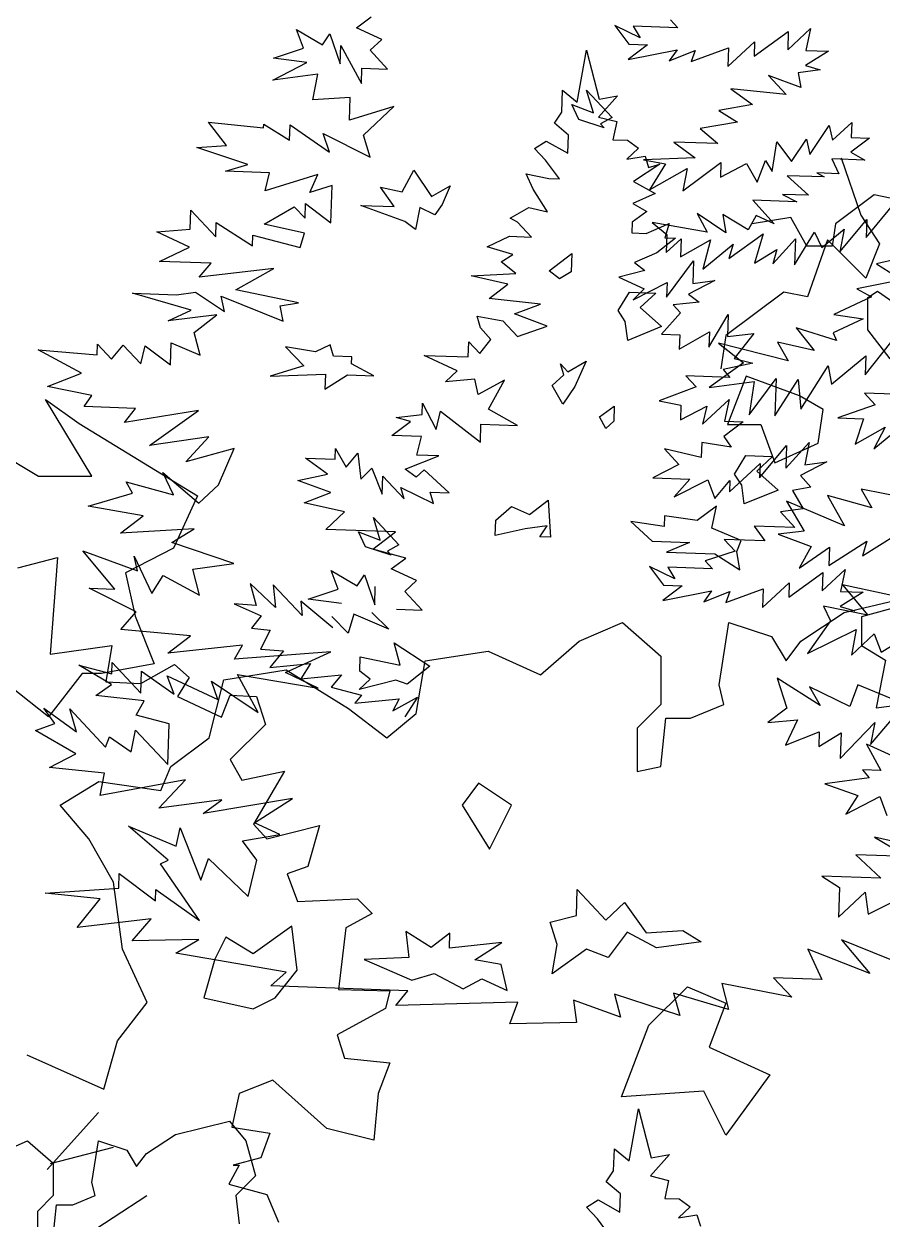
# Model space of a CAD drawing. Header units: inches. Extents: x 11.9 to 85.3, y 21.1 to 37.4.
# Drawn here: x 58.3445 to 58.622, y 23.1341 to 23.5205 of the extents above; entities that cross this region are included whole.
import ezdxf

# ---------------------------------------------------------------- set-up
doc = ezdxf.new("R2010")
doc.units = ezdxf.units.IN
doc.header["$MEASUREMENT"] = 0
doc.layers.add('CAY', color=94, linetype='Continuous')
doc.layers.add('CAY-3', color=61, linetype='Continuous')

# ---------------------------------------------------------------- blocks, each defined once
blk = doc.blocks.new('A$C76451831')
at = {"layer": 'CAY'}
for p, q in [((2471.78, 2031.89), (2478.52, 2069.28)), ((2478.52, 2069.28), (2487.71, 2034.06)), ((2460.65, 2024.58), (2461.2, 2040.42)), ((2461.2, 2040.42), (2471.78, 2031.89)), ((2500.93, 2036.32), (2487.25, 2020.93)), ((2487.71, 2034.06), (2500.93, 2036.32)), ((2455.38, 2016.6), (2460.65, 2024.58)), ((2465.51, 2008.09), (2455.38, 2016.6)), ((2487.25, 2020.93), (2500.28, 2017.75)), ((2500.28, 2017.75), (2497.56, 2004.7)), ((2465.05, 1994.95), (2465.51, 2008.09)), ((2441.16, 1998.51), (2449.49, 2003.66)), ((2449.02, 1990.07), (2441.16, 1998.51)), ((2449.49, 2003.66), (2465.05, 1994.95)), ((2497.56, 2004.7), (2507.97, 2004.34)), ((2515.93, 1998.62), (2507.5, 1990.75)), ((2507.97, 2004.34), (2515.93, 1998.62)), ((2458.97, 1976.58), (2449.02, 1990.07)), ((2507.5, 1990.75), (2520.72, 1993.01)), ((2520.72, 1993.01), (2523.15, 1984.77)), ((2435.08, 1980.13), (2451.28, 1976.85)), ((2440.13, 1969.08), (2435.08, 1980.13)), ((2531.39, 1987.2), (2512.38, 1974.72)), ((2523.15, 1984.77), (2531.39, 1987.2)), ((2451.28, 1976.85), (2458.97, 1976.58)), ((2512.38, 1974.72), (2527.93, 1966.01)), ((2450.44, 1952.85), (2440.13, 1969.08)), ((2527.93, 1966.01), (2511.82, 1958.87)), ((2423.54, 1948.35), (2436.95, 1956.04)), ((2436.95, 1956.04), (2450.44, 1952.85)), ((2511.82, 1958.87), (2522.04, 1953.07)), ((2428.88, 1945.44), (2423.54, 1948.35)), ((2522.04, 1953.07), (2511.35, 1945.28)), ((2438.93, 1934.67), (2428.88, 1945.44)), ((2511.35, 1945.28), (2511.08, 1937.59)), ((2511.08, 1937.59), (2521.49, 1937.22)), ((2521.49, 1937.22), (2538.05, 1944.35)), ((2538.05, 1944.35), (2534.97, 1934.03)), ((2406.96, 1927.62), (2423.09, 1935.22)), ((2423.09, 1935.22), (2438.93, 1934.67)), ((2542.67, 1933.76), (2529.16, 1923.36)), ((2534.97, 1934.03), (2542.67, 1933.76)), ((2425.34, 1921.99), (2406.96, 1927.62)), ((2417.01, 1916.85), (2425.34, 1921.99)), ((2529.16, 1923.36), (2513.05, 1916.21)), ((2427.58, 1908.32), (2417.01, 1916.85)), ((2513.05, 1916.21), (2520.56, 1910.51)), ((2536.2, 1891.38), (2555.69, 1917.44)), ((2555.69, 1917.44), (2555.12, 1901.14)), ((2395.35, 1906.72), (2427.58, 1908.32)), ((2421.88, 1900.81), (2395.35, 1906.72)), ((2520.56, 1910.51), (2501.81, 1905.72)), ((2501.81, 1905.72), (2520.1, 1897.38)), ((2571.06, 1903.31), (2552.14, 1893.54)), ((2555.12, 1901.14), (2571.06, 1903.31)), ((2408.38, 1890.4), (2421.88, 1900.81)), ((2512.12, 1889.5), (2536.57, 1901.79)), ((2520.1, 1897.38), (2512.12, 1889.5)), ((2536.57, 1901.79), (2536.2, 1891.38)), ((2445.4, 1886.39), (2408.38, 1890.4)), ((2426.57, 1879.34), (2445.4, 1886.39)), ((2559.64, 1887.84), (2540.99, 1885.77)), ((2540.99, 1885.77), (2546.23, 1880.15)), ((2552.14, 1893.54), (2559.64, 1887.84)), ((2402.2, 1869.31), (2399.77, 1877.55)), ((2399.77, 1877.55), (2418.24, 1874.19)), ((2450.28, 1870.35), (2426.57, 1879.34)), ((2546.23, 1880.15), (2532.55, 1864.76)), ((2566.67, 1855.41), (2580.63, 1878.94)), ((2580.63, 1878.94), (2580.08, 1863.1)), ((2409.61, 1860.89), (2402.2, 1869.31)), ((2418.24, 1874.19), (2428.72, 1862.94)), ((2428.72, 1862.94), (2450.28, 1870.35)), ((2401.56, 1850.74), (2409.61, 1860.89)), ((2532.55, 1864.76), (2545.68, 1864.3)), ((2545.31, 1853.88), (2567.05, 1866.27)), ((2545.68, 1864.3), (2545.31, 1853.88)), ((2567.05, 1866.27), (2566.67, 1855.41)), ((2580.08, 1863.1), (2599.18, 1865.15)), ((2599.18, 1865.15), (2584.95, 1847.06)), ((2393.31, 1848.31), (2393.69, 1859.18)), ((2393.69, 1859.18), (2401.56, 1850.74)), ((2361.63, 1849.42), (2393.31, 1848.31)), ((2385.26, 1838.17), (2361.63, 1849.42)), ((2598.44, 1843.87), (2576.97, 1839.18)), ((2584.95, 1847.06), (2598.44, 1843.87)), ((2376.83, 1830.3), (2385.26, 1838.17)), ((2581.76, 1833.57), (2550.08, 1834.68)), ((2550.08, 1834.68), (2557.51, 1826.71)), ((2576.97, 1839.18), (2581.76, 1833.57)), ((2398.19, 1832.28), (2376.83, 1830.3)), ((2400.53, 1821.31), (2398.19, 1832.28)), ((2419.46, 1831.53), (2400.53, 1821.31)), ((2407.86, 1810.63), (2419.46, 1831.53)), ((2557.51, 1826.71), (2530.88, 1816.76)), ((2530.88, 1816.76), (2546.62, 1813.49)), ((2562.01, 1799.81), (2581.21, 1817.72)), ((2581.21, 1817.72), (2577.94, 1801.97)), ((2360.15, 1806.86), (2360.43, 1815.01)), ((2360.43, 1815.01), (2370.19, 1796.08)), ((2370.19, 1796.08), (2373.37, 1809.12)), ((2373.37, 1809.12), (2402.04, 1786.81)), ((2428.75, 1799.02), (2407.86, 1810.63)), ((2546.62, 1813.49), (2546.26, 1803.08)), ((2546.26, 1803.08), (2565.18, 1812.84)), ((2565.18, 1812.84), (2562.01, 1799.81)), ((2338.32, 1791.75), (2351.81, 1801.71)), ((2341.5, 1804.79), (2360.15, 1806.86)), ((2351.81, 1801.71), (2341.5, 1804.79)), ((2402.04, 1786.81), (2402.5, 1799.94)), ((2402.5, 1799.94), (2428.75, 1799.02)), ((2591.52, 1801.5), (2577.56, 1791.1)), ((2577.94, 1801.97), (2591.52, 1801.5)), ((2359.59, 1791.01), (2338.32, 1791.75)), ((2356.4, 1777.52), (2359.59, 1791.01)), ((2577.56, 1791.1), (2582.72, 1783.22)), ((2297.39, 1774.6), (2297.66, 1782.29)), ((2297.66, 1782.29), (2305.35, 1768.88)), ((2561.17, 1775.81), (2534.65, 1782.18)), ((2534.65, 1782.18), (2545.14, 1770.93)), ((2561.55, 1786.68), (2561.17, 1775.81)), ((2582.72, 1783.22), (2561.55, 1786.68)), ((2603.25, 1761.19), (2622.65, 1784.54)), ((2622.08, 1768.24), (2639.04, 1786.69)), ((2622.65, 1784.54), (2622.08, 1768.24)), ((2639.04, 1786.69), (2635.75, 1770.49)), ((2292.03, 1763.9), (2276.12, 1775.34)), ((2276.12, 1775.34), (2297.39, 1774.6)), ((2305.35, 1768.88), (2313.86, 1779.01)), ((2313.86, 1779.01), (2315.93, 1760.35)), ((2347.89, 1767.39), (2372.24, 1776.97)), ((2372.24, 1776.97), (2356.4, 1777.52)), ((2315.93, 1760.35), (2323.91, 1768.23)), ((2323.91, 1768.23), (2331.4, 1749.38)), ((2355.85, 1761.67), (2347.89, 1767.39)), ((2361.47, 1766.92), (2355.85, 1761.67)), ((2379.47, 1750.42), (2361.47, 1766.92)), ((2545.14, 1770.93), (2526.22, 1761.16)), ((2581.6, 1751.07), (2603.62, 1771.61)), ((2603.62, 1771.61), (2603.25, 1761.19)), ((2651.69, 1772.65), (2632.77, 1762.88)), ((2635.75, 1770.49), (2651.69, 1772.65)), ((2270.57, 1759.21), (2292.03, 1763.9)), ((2294.29, 1750.68), (2270.57, 1759.21)), ((2331.4, 1749.38), (2331.86, 1762.51)), ((2331.86, 1762.51), (2347.15, 1746.11)), ((2526.22, 1761.16), (2552.92, 1760.23)), ((2552.92, 1760.23), (2541.6, 1747.48)), ((2541.6, 1747.48), (2566.05, 1759.77)), ((2566.05, 1759.77), (2571.02, 1746.45)), ((2571.02, 1746.45), (2581.89, 1759.22)), ((2581.89, 1759.22), (2581.6, 1751.07)), ((2632.77, 1762.88), (2640.18, 1754.46)), ((2275, 1743.19), (2294.29, 1750.68)), ((2347.15, 1746.11), (2344.72, 1754.36)), ((2344.72, 1754.36), (2368.33, 1742.65)), ((2365.9, 1750.9), (2379.47, 1750.42)), ((2368.33, 1742.65), (2365.9, 1750.9)), ((2640.18, 1754.46), (2626.96, 1752.21)), ((2626.96, 1752.21), (2634.64, 1738.79)), ((2304.23, 1736.73), (2275, 1743.19)), ((2290.64, 1724.06), (2304.23, 1736.73)), ((2634.64, 1738.79), (2618.26, 1736.64)), ((2618.26, 1736.64), (2628.74, 1725.4)), ((2340.88, 1722.3), (2290.64, 1724.06)), ((2324.58, 1709.73), (2340.88, 1722.3)), ((2628.74, 1725.4), (2599.32, 1726.42)), ((2599.32, 1726.42), (2607.1, 1715.73)), ((2577.68, 1716.75), (2585.55, 1708.32)), ((2607.1, 1715.73), (2577.68, 1716.75)), ((2348.38, 1703.45), (2324.58, 1709.73)), ((2585.55, 1708.32), (2564.01, 1701.36)), ((2337.68, 1695.67), (2348.38, 1703.45)), ((2523.99, 1697.32), (2533.94, 1683.83)), ((2542.26, 1688.52), (2523.99, 1697.32)), ((2569.25, 1695.74), (2537.11, 1696.86)), ((2537.11, 1696.86), (2542.26, 1688.52)), ((2564.01, 1701.36), (2569.25, 1695.74)), ((2294.59, 1694.45), (2313.24, 1683.37)), ((2299.57, 1681.13), (2294.59, 1694.45)), ((2313.24, 1683.37), (2318.5, 1691.35)), ((2318.5, 1691.35), (2325.91, 1669.79)), ((2355.97, 1687.32), (2337.68, 1695.67)), ((2347.54, 1679.46), (2355.97, 1687.32)), ((2624.27, 1675.23), (2648.9, 1692.96)), ((2648.45, 1679.83), (2664.84, 1695.12)), ((2648.9, 1692.96), (2648.45, 1679.83)), ((2664.84, 1695.12), (2661.57, 1679.37)), ((2236.31, 1685.23), (2240.6, 1669.26)), ((2254.38, 1667.88), (2236.31, 1685.23)), ((2252.8, 1684.11), (2254.38, 1667.88)), ((2273.61, 1662.02), (2252.8, 1684.11)), ((2278.01, 1673.72), (2299.57, 1681.13)), ((2325.91, 1669.79), (2326.36, 1682.92)), ((2360.21, 1665.87), (2347.54, 1679.46)), ((2547.52, 1683.35), (2533.56, 1672.96)), ((2533.56, 1672.96), (2568.69, 1679.89)), ((2533.94, 1683.83), (2547.52, 1683.35)), ((2568.69, 1679.89), (2562.98, 1671.93)), ((2562.98, 1671.93), (2581.82, 1679.44)), ((2578.82, 1671.38), (2605.9, 1681.31)), ((2581.82, 1679.44), (2578.82, 1671.38)), ((2605.43, 1667.73), (2624.63, 1685.65)), ((2605.9, 1681.31), (2605.43, 1667.73)), ((2624.63, 1685.65), (2624.27, 1675.23)), ((2677.86, 1678.8), (2661.19, 1668.5)), ((2661.57, 1679.37), (2677.86, 1678.8)), ((2224.56, 1670.43), (2244.05, 1661.86)), ((2240.6, 1669.26), (2224.56, 1670.43)), ((2272.6, 1672.39), (2273.61, 1662.02)), ((2295.85, 1653.27), (2272.6, 1672.39)), ((2301.92, 1670.62), (2278.01, 1673.72)), ((2664.25, 1664.12), (2722.62, 1678.28)), ((2244.05, 1661.86), (2237.18, 1653)), ((2306.71, 1649.32), (2295.06, 1661.39)), ((2310.84, 1662.93), (2306.71, 1649.32)), ((2336, 1652.18), (2310.84, 1662.93)), ((2323.91, 1664.2), (2336, 1652.18)), ((2341.65, 1666.52), (2360.21, 1665.87)), ((2633, 1643.47), (2664.25, 1664.12)), ((2661.19, 1668.5), (2671.96, 1665.41)), ((2237.18, 1653), (2250.52, 1651.57)), ((2473.21, 1643.47), (2504.46, 1657.04)), ((2504.46, 1657.04), (2532.18, 1632.86)), ((2574.04, 1612.21), (2581.11, 1657.04)), ((2581.11, 1657.04), (2611.77, 1647.01)), ((2250.52, 1651.57), (2243.68, 1637.7)), ((2611.77, 1647.01), (2622.39, 1629.32)), ((2243.68, 1637.7), (2260.17, 1636.58)), ((2260.17, 1636.58), (2250.41, 1624.7)), ((2362.36, 1629.32), (2407.77, 1636.4)), ((2407.77, 1636.4), (2445.5, 1619.29)), ((2445.5, 1619.29), (2473.21, 1643.47)), ((2622.39, 1629.32), (2633, 1643.47)), ((2250.41, 1624.7), (2279.71, 1627.56)), ((2279.71, 1627.56), (2272.61, 1616.4)), ((2355.88, 1591.57), (2362.36, 1629.32)), ((2532.18, 1632.86), (2532.18, 1598.05)), ((2217.32, 1615.75), (2262.13, 1622.83)), ((2262.13, 1622.83), (2306.94, 1595.11)), ((2272.61, 1616.4), (2301.91, 1619.26)), ((2301.91, 1619.26), (2294.59, 1610.35)), ((2206.7, 1573.87), (2217.32, 1615.75)), ((2294.59, 1610.35), (2316.52, 1604.76)), ((2577.58, 1598.05), (2574.04, 1612.21)), ((2316.52, 1604.76), (2311.64, 1598.82)), ((2311.64, 1598.82), (2343.64, 1601.95)), ((2339.03, 1593.3), (2356.71, 1603.22)), ((2343.64, 1601.95), (2339.03, 1593.3)), ((2356.71, 1603.22), (2347.62, 1589.13)), ((2306.94, 1595.11), (2334.65, 1573.87)), ((2532.18, 1598.05), (2515.08, 1580.95)), ((2553.4, 1588.03), (2577.58, 1598.05)), ((2334.65, 1573.87), (2355.88, 1591.57)), ((2532.18, 1553.22), (2535.71, 1588.03)), ((2535.71, 1588.03), (2553.4, 1588.03)), ((2515.08, 1580.95), (2515.08, 1549.69)), ((2178.99, 1553.22), (2206.7, 1573.87)), ((2171.92, 1536.12), (2178.99, 1553.22)), ((2515.08, 1549.69), (2532.18, 1553.22)), ((2099.39, 1525.5), (2127.11, 1542.61)), ((2127.11, 1542.61), (2171.92, 1536.12)), ((2120.03, 1501.32), (2099.39, 1525.5)), ((2137.72, 1470.05), (2120.03, 1501.32)), ((2144.2, 1421.69), (2137.72, 1470.05)), ((2161.89, 1383.34), (2144.2, 1421.69)), ((2140.67, 1355.62), (2161.89, 1383.34)), ((2130.64, 1320.82), (2140.67, 1355.62)), ((2075.22, 1345.59), (2130.64, 1320.82)), ((5942.98, 1269.38), (5949.73, 1306.77)), ((5949.73, 1306.77), (5958.92, 1271.55)), ((5931.85, 1262.06), (5932.41, 1277.91)), ((5932.41, 1277.91), (5942.98, 1269.38)), ((5972.14, 1273.8), (5958.46, 1258.41)), ((5958.92, 1271.55), (5972.14, 1273.8)), ((5926.59, 1254.09), (5931.85, 1262.06)), ((5958.46, 1258.41), (5971.49, 1255.24)), ((5936.72, 1245.57), (5926.59, 1254.09)), ((5971.49, 1255.24), (5968.77, 1242.19)), ((5912.36, 1236), (5920.7, 1241.15)), ((5920.7, 1241.15), (5936.26, 1232.44)), ((5936.26, 1232.44), (5936.72, 1245.57)), ((5968.77, 1242.19), (5979.18, 1241.82)), ((5979.18, 1241.82), (5987.14, 1236.11)), ((5920.23, 1227.56), (5912.36, 1236)), ((5987.14, 1236.11), (5978.71, 1228.24)), ((5930.18, 1214.07), (5920.23, 1227.56)), ((5978.71, 1228.24), (5991.93, 1230.5)), ((5991.93, 1230.5), (5994.36, 1222.25)), ((4402.82, 717.77), (4374.91, 696.93)), ((4414.22, 715.42), (4402.82, 717.77)), ((4342.68, 701.65), (4314.77, 696.93)), ((4354.08, 680.81), (4342.68, 701.65)), ((4374.91, 696.93), (4372.55, 680.81)), ((4372.55, 680.81), (4354.08, 680.81)), ((3915.07, 501.08), (3897.97, 463.33)), ((3897.97, 463.33), (3863.18, 445.64)), ((3863.18, 445.64), (3870.26, 414.37)), ((3870.26, 414.37), (3883.82, 380.16)), ((3883.82, 380.16), (3846.08, 373.08)), ((3831.93, 373.08), (3807.76, 341.82)), ((3846.08, 373.08), (3831.93, 373.08))]:
    blk.add_line(p, q, dxfattribs=at)
for points in [[(2451.67, 1910.2), (2467.97, 1922.77), (2467.51, 1909.64), (2459.17, 1904.49)], [(2453.77, 1827.61), (2462.2, 1835.48), (2459.75, 1843.27), (2464.99, 1837.65), (2478.4, 1845.34), (2470.06, 1827.05), (2461.46, 1814.2)], [(2452.67, 1718.4), (2444.98, 1718.67), (2450.24, 1726.64), (2434.31, 1724.48), (2412.84, 1719.79), (2413.22, 1730.66), (2424.45, 1740.69), (2437.38, 1734.8), (2450.89, 1745.21)], [(2424.51, 1525.4), (2400.76, 1541.24), (2388.88, 1525.4), (2408.68, 1493.71)], [(2270.12, 1406.58), (2266.16, 1438.27), (2238.45, 1418.46), (2218.65, 1430.34), (2210.73, 1414.5), (2202.82, 1386.78), (2238.45, 1378.86), (2254.28, 1386.78)], [(2523.49, 1366.98), (2551.2, 1394.7), (2578.91, 1382.82), (2567.03, 1351.13), (2610.58, 1331.33), (2578.91, 1287.77), (2563.08, 1319.45), (2503.69, 1315.49)], [(4208.18, 766.18), (4189.81, 772.26), (4184.75, 782.87), (4200.4, 776.88), (4195.54, 793.37), (4213.88, 773.69), (4205.56, 768.99)], [(4064.64, 698.69), (4032.87, 710.23), (4056.86, 709.39), (4046.92, 723.33), (4062.67, 720.07), (4070.91, 735.64), (4083.84, 716.61), (4097.25, 724.3), (4091.35, 710.9), (4086.1, 703.38), (4075.41, 708.74), (4072.14, 692.99)], [(4223.4, 626.6), (4218.23, 634.49), (4226.4, 647.8), (4245.41, 647.14), (4234.17, 636.65), (4249.55, 622.97), (4225.18, 612.94)], [(4013.22, 601.66), (4010.78, 609.9), (4000.19, 604.83), (3978.56, 608.31), (3991.67, 594.7), (3967.4, 587.39), (4007.33, 588.72), (4006.95, 577.85), (4023.17, 588.16), (4042.18, 587.5), (4026.17, 596.22), (4026.34, 601.2)], [(4307.34, 508.88), (4302.18, 516.77), (4310.35, 530.08), (4329.36, 529.42), (4318.11, 518.93), (4333.5, 505.25), (4309.13, 495.22)], [(4303.76, 460.95), (4306.76, 469.01), (4285.77, 477.9), (4289.04, 493.65), (4275.08, 483.26), (4251.64, 486.8), (4251.37, 479.1), (4227.48, 482.66), (4242.84, 468.52), (4269.55, 467.59), (4252.99, 460.46), (4287.84, 459.24), (4306.01, 447.73)], [(4054.58, 458.38), (4036.22, 464.46), (4031.15, 475.06), (4046.8, 469.08), (4041.94, 485.57), (4060.28, 465.89), (4051.96, 461.19)], [(4032.03, 374.79), (4032.39, 385.2), (4061.19, 379.21), (4056.76, 395.23), (4082.46, 378.47), (4066.14, 365.44), (4058.09, 368.44), (4031.57, 361.66), (4039.53, 369.08)], [(4174.25, 178.06), (4169.37, 194.1), (4188.11, 198.88), (4188.76, 217.45), (4209.29, 195.42), (4222.88, 208.09), (4238.43, 186.24), (4264.77, 188.04), (4278.08, 179.87), (4245.76, 175.56), (4224.85, 186.72), (4211.07, 168.61), (4195.42, 174.6), (4170.79, 156.87)], [(4138.19, 144.86), (4133.86, 163.6), (4114.95, 166.98), (4134.42, 179.45), (4096.66, 175.33), (4097.04, 186.2), (4083.54, 175.79), (4065.36, 187.3), (4067.43, 168.64), (4035.2, 167.05), (4069.57, 152.25), (4085.6, 157.13), (4106.51, 145.97), (4119.91, 153.21)]]:
    blk.add_lwpolyline(points, close=True, dxfattribs=at)
for points in [[(2492.57, 1796.79), (2487.87, 1805.12), (2498.57, 1812.9), (2498.19, 1802.04), (2492.57, 1796.79)], [(5502.7, 1696.45), (5531.17, 1703.83), (5525.9, 1634.22), (5570.2, 1640.55), (5565.98, 1614.19), (5591.29, 1613.13), (5615.55, 1626.84), (5626.1, 1617.35), (5617.66, 1603.64), (5649.3, 1588.87), (5655.63, 1604.69), (5674.61, 1603.64), (5680.94, 1583.6), (5655.63, 1558.29), (5664.07, 1543.52), (5694.65, 1549.85), (5672.5, 1511.88), (5682, 1501.33), (5719.96, 1510.83), (5711.53, 1481.3), (5696.76, 1476.02), (5704.14, 1455.98), (5747.39, 1458.09), (5757.93, 1447.55), (5738.95, 1437), (5733.67, 1392.7), (5770.59, 1391.65), (5767.42, 1378.99), (5732.62, 1360.01), (5737.89, 1343.13), (5770.59, 1339.97), (5762.15, 1317.82), (5758.99, 1284.07), (5725.24, 1292.51), (5686.21, 1327.31), (5661.96, 1317.82), (5656.68, 1293.56), (5684.1, 1289.34), (5677.78, 1271.41), (5657.74, 1266.14), (5661.96, 1266.14), (5654.57, 1252.43), (5682, 1245.05), (5690.43, 1225.01)], [(5560.71, 1304.11), (5523.79, 1262.97)], [(1858.8, 1214.44), (1877.27, 1228.2), (1884.35, 1256.12), (1914.22, 1260.84), (1944.1, 1242.36), (1962.57, 1228.2), (1976.72, 1240), (1981.05, 1265.17), (2011.31, 1269.89), (2036.47, 1258.48), (2054.94, 1274.61), (2075.78, 1283.65), (2094.25, 1267.53), (2094.25, 1244.33), (2082.85, 1232.92), (2082.85, 1212.08)], [(2094.25, 1214.44), (2096.61, 1237.64), (2108.4, 1237.64), (2124.52, 1244.33), (2122.16, 1253.76), (2126.88, 1283.65), (2147.32, 1276.97), (2154.39, 1265.17), (2161.47, 1274.61), (2182.3, 1288.37), (2221.22, 1297.81), (2233.01, 1283.65), (2240.09, 1258.48), (2225.93, 1244.33), (2228.29, 1223.88)], [(5571.25, 1278.8), (5525.9, 1267.19)], [(5595.51, 1243.99), (5547, 1212.35)], [(4255.95, 843.88), (4261.19, 838.25), (4229.06, 839.38), (4234.21, 831.04), (4215.93, 839.83), (4225.89, 826.34), (4239.46, 825.87), (4225.51, 815.47), (4260.64, 822.41), (4254.93, 814.45), (4273.77, 821.95), (4270.77, 813.89), (4297.85, 823.83), (4297.37, 810.24), (4316.58, 828.16), (4316.22, 817.74), (4340.85, 835.47), (4340.39, 822.34), (4356.79, 837.63), (4353.52, 821.88), (4369.81, 821.31), (4353.14, 811.02), (4363.91, 807.92), (4347.97, 805.76), (4349.87, 795.26), (4326.6, 803.78), (4339.27, 790.19), (4299.54, 794.3), (4315, 782.88), (4290.84, 778.74), (4304.13, 770.11), (4277.24, 765.61), (4290, 754.74), (4258.32, 755.85), (4273.78, 744.43), (4236.57, 743.01), (4252.33, 740.19), (4240.81, 721.55), (4268.08, 736.92), (4264.79, 720.71), (4292.24, 741.06), (4291.88, 730.65), (4310.8, 740.41), (4318.48, 727), (4324.47, 742.66), (4329.18, 734.79), (4332.64, 755.97), (4343.03, 742.01), (4354, 757.94), (4356.34, 746.98), (4370.21, 767.81), (4372.56, 757.3), (4386.6, 769.95), (4386.22, 759.09), (4399.34, 758.63), (4385.85, 748.67), (4396.07, 742.88), (4372.09, 743.71), (4377.15, 733.11), (4361.31, 733.66), (4366.65, 730.76), (4339.95, 731.69), (4355.31, 717.55), (4336.76, 718.2), (4346.99, 712.86), (4315.31, 713.96), (4330.58, 697.11), (4317.65, 703), (4311.85, 692.78), (4293.66, 703.84), (4295.92, 690.61), (4275.1, 704.49), (4282.34, 691.09), (4242.7, 697.91), (4253.28, 689.38), (4252.82, 676.25), (4263.59, 686.3), (4263.13, 673.17), (4284.86, 685.56), (4279.14, 664.45), (4301.06, 682.27), (4297.98, 671.95), (4322.62, 689.68), (4316.44, 668.59), (4332.65, 678.45), (4329.57, 668.13), (4346.06, 686.14), (4345.41, 667.58), (4359.83, 691.1), (4364.88, 680.04), (4381.19, 693.08), (4377.91, 676.87), (4397.3, 700.22), (4396.84, 687.09), (4416.24, 710.44)], [(4433.58, 674.93), (4404.34, 668.24), (4422.52, 656.73), (4390.12, 650.15), (4400.79, 644.34), (4373.61, 631.69), (4394.81, 628.68), (4373.15, 618.56), (4375.68, 613.03), (4346.55, 622.2), (4359.57, 605.88), (4333.04, 611.8), (4340.73, 598.38), (4290.42, 611.02), (4308.5, 596.79), (4283.86, 579.06), (4316.19, 583.37), (4312.63, 559.47), (4332.12, 585.53), (4331.19, 558.82), (4347.96, 584.98), (4349.94, 563.61), (4369.6, 594.65), (4371.86, 581.43), (4396.59, 601.87), (4396.11, 588.29), (4421.22, 619.6)], [(4416.93, 574.41), (4395.66, 575.16), (4403.52, 566.72), (4376.45, 557.24), (4395.01, 556.59), (4388.93, 538.22), (4410.66, 550.61), (4402.41, 535.03), (4424.33, 552.85)], [(4427.44, 499.25), (4393.24, 505.88), (4400.92, 492.47), (4369.06, 501.28), (4381.44, 479.55), (4339.47, 497.33), (4352.3, 475.58), (4333.65, 473.51), (4357.35, 464.52), (4348.65, 448.96), (4370.48, 464.06), (4370.02, 450.93), (4397.37, 468.56), (4394.28, 457.79), (4418.83, 473.25)], [(4422.23, 427.8), (4379.95, 436.98), (4398.22, 415.04), (4366.28, 421.59), (4371.34, 410.99), (4354.66, 387.55), (4389.71, 404.91), (4386.35, 386.44), (4402.74, 401.73), (4407.71, 388.41), (4432.25, 403.42)], [(4419.62, 353.09), (4391.03, 364.97), (4385.05, 349.31), (4356.09, 363.47), (4363.78, 350.05), (4332.74, 369.73), (4339.69, 348.18), (4326.19, 337.77), (4347.56, 339.74), (4338.76, 321.46), (4363.11, 331.04), (4362.75, 320.62), (4378.95, 330.48), (4378.31, 311.92), (4403.23, 337.8), (4399.96, 322.04), (4422.16, 348.02)], [(4423.57, 310.34), (4397.24, 322.14), (4407.46, 303.2), (4394.33, 303.65), (4399.12, 298.05), (4367.25, 293.72), (4390.97, 285.19), (4382.35, 271.89), (4406.81, 284.63), (4411.76, 270.86)], [(4445.32, 245.66), (4403.06, 255.3), (4426.59, 241.33), (4389.48, 242.62), (4407.47, 225.68), (4364.92, 227.16), (4377.78, 219.01), (4377.04, 197.72), (4396.24, 215.64), (4398.4, 199.7), (4422.85, 211.99)], [(4436.83, 158.01), (4379.18, 181.33), (4399.63, 157.04), (4354.93, 174.47), (4365.05, 152.81), (4330.2, 154.03), (4343.3, 139.97), (4292.89, 149.89), (4297.68, 131.14), (4258.21, 142.94), (4262.64, 126.92), (4215.59, 142.16), (4220, 125.69), (4185.98, 137.76), (4188.14, 121.81), (4140.07, 120.77), (4146.06, 136.43), (4058.06, 134.06), (4066.59, 144.65), (3967.92, 148.09), (3979.15, 158.13), (3899.42, 171.79), (3916.08, 181.63), (3868, 180.59), (3881.7, 196.44), (3828.46, 190.13), (3845.04, 210.86), (3805.31, 214.97), (3858.45, 218.55), (3858.82, 228.97), (3884.87, 209.47), (3885.16, 217.62), (3916.55, 195.22), (3888.52, 236.09), (3894.05, 238.62), (3865.45, 263.19), (3899.84, 248.84), (3902.56, 261.89), (3917.56, 224.2), (3923.09, 239.87), (3951.6, 212.58), (3957.94, 238.65), (3947.56, 252.62), (3974.45, 257.12), (3956.16, 265.46), (3983.51, 283.09), (3919.24, 272.19), (3932.73, 282.15), (3887.2, 276.03), (3906.5, 296.66), (3844.92, 285.21), (3848.21, 301.42), (3808.47, 305.53), (3827.39, 315.29), (3798.53, 332.17), (3812.3, 337.13), (3804.53, 348.28), (3827.95, 331.14), (3823.09, 347.63), (3848.86, 319.98), (3851.84, 327.59), (3867.32, 316.62), (3870.59, 332.37), (3893.74, 307.54), (3894.76, 336.97), (3870.97, 343.24), (3876.76, 353.46), (3842.01, 357.4), (3853.15, 365.17), (3829.62, 379.13), (3853.42, 372.86), (3853.71, 381.01), (3874.23, 358.99), (3874.79, 374.84), (3898.22, 358.15), (3893.25, 371.47), (3929.81, 354.33), (3925.29, 367.63), (3958.94, 345.15), (3944.04, 372.42), (4002.15, 362.68), (3978.53, 373.93), (4011.22, 388.66), (3941.7, 383.38), (3947.49, 393.61), (3893.82, 387.77), (3910.12, 400.35), (3859.97, 404.82), (3870.84, 417.59), (3837, 434.64), (3855.56, 433.99), (3832.5, 461.54), (3871.87, 447.02), (3869.52, 457.53), (3882.18, 430.79), (3890.33, 443.66), (3916.58, 429.59), (3911.79, 448.35), (3941.39, 452.3), (3896.6, 467.46), (3912.81, 477.32), (3859.68, 474.19), (3875.98, 486.77), (3836.34, 493.59), (3868.38, 502.9), (3863.69, 511.23), (3897.8, 501.87), (3890.21, 518.01), (3916.17, 495.79), (3930.22, 508.9), (3941.57, 535.25), (3906.79, 525.59), (3923.28, 543.6), (3880.46, 537.39), (3915.78, 562.45), (3862.46, 553.88), (3870.52, 564.03), (3833.41, 565.32), (3839.12, 573.28), (3807.18, 579.84), (3831.53, 589.42), (3800.4, 606.37), (3842.87, 602.62), (3843.13, 610.32), (3853.18, 599.54), (3861.69, 609.67), (3874.36, 596.08), (3877.53, 609.12), (3895.63, 595.34), (3896.18, 611.18), (3917.17, 602.29), (3912.76, 618.77), (3929.06, 631.34), (3894.02, 627.13), (3910.6, 634.71), (3868.43, 647.06), (3900.12, 645.95), (3913.77, 647.74), (3934.59, 633.87), (3932.25, 644.83), (3976.94, 626.95), (3974.6, 637.91), (3987.82, 640.17), (3942.83, 649.45), (3970.11, 664.82), (3916.42, 658.53), (3924.93, 668.66), (3887.81, 669.96), (3909.46, 680.08), (3885.84, 691.33), (3909.92, 693.21), (3910.4, 706.8), (3928.31, 687.58), (3928.67, 698), (3954.82, 681.22), (3955.09, 688.91), (3989.22, 680.02), (3992.3, 690.34), (3963.07, 696.8), (3984.8, 709.18), (3992.68, 701.2), (3993.04, 711.62), (4011.14, 697.84), (4012.07, 724.55), (3996.04, 719.67), (4001.93, 732.61), (3963.9, 720.79), (3967.08, 733.83), (3935.4, 734.94), (3951.43, 739.82), (3914.69, 751.98), (3936.05, 753.5), (3923.04, 770.27), (3962.77, 766.17), (3962.86, 768.88), (3981.49, 757.35), (3981.87, 768.22), (4010.19, 748.64), (4005.67, 761.95), (4039.52, 744.9), (4034.64, 760.94), (4056.65, 781.48), (4024.59, 771.71), (4025.16, 788.02), (3998.36, 786.23), (4001.73, 804.7), (3969.4, 800.39), (3993.86, 813.13), (3969.96, 816.24), (3991.51, 823.64), (3986.54, 836.96), (4005.19, 825.89), (4010.45, 833.86), (4017.85, 812.3), (4018.31, 825.43), (4033.22, 798.16), (4033.6, 809.03), (4052.16, 808.38), (4039.49, 821.97), (4047.92, 829.83), (4029.63, 838.18), (4040.33, 845.97)], [(4414.22, 599.8), (4398.11, 620.64), (4398.11, 643.85), (4405.18, 648.56), (4425.62, 634.41)]]:
    blk.add_lwpolyline(points, dxfattribs=at)
at = {"layer": 'CAY-3'}
for p, q in [((3839.01, 515.24), (3805.67, 570.4)), ((3805.67, 570.4), (3829.84, 553.29)), ((3719, 563.91), (3800.68, 515.24)), ((3829.84, 553.29), (3915.07, 501.08)), ((86.67, 510.8), (100.83, 469.51)), ((3800.68, 515.24), (3839.01, 515.24)), ((100.83, 469.51), (114.39, 448.86)), ((76.77, 451.7), (62.5, 410.52)), ((86.67, 441.79), (76.77, 451.7)), ((114.39, 448.86), (104.36, 424.09)), ((104.36, 424.09), (86.67, 441.79)), ((45.4, 414.06), (3.54, 382.8)), ((62.5, 410.52), (45.4, 414.06)), ((3.54, 382.8), (0, 358.62)), ((3807.76, 341.82), (3772.97, 369.54))]:
    blk.add_line(p, q, dxfattribs=at)
for points in [[(56.59, 339.38), (18.26, 353.54), (4.7, 318.73), (28.88, 318.73), (38.9, 291.01), (70.15, 305.17), (73.69, 329.35)], [(167.44, 183.66), (139.73, 190.73), (101.4, 180.12), (101.4, 159.47), (118.5, 148.85), (112.01, 114.64), (136.19, 117.59), (146.21, 152.39), (156.82, 155.93), (191.61, 170.09)]]:
    blk.add_lwpolyline(points, close=True, dxfattribs=at)

msp = doc.modelspace()

# ---------------------------------------------------------------- block references
at = {"layer": 'CAY', "xscale": 0.0004489089019145984, "yscale": 0.0004489089019145984, "zscale": 0.0004489089019145984}
for p in [(58.5699, 23.24794), (56.64307, 23.14297), (55.87234, 22.58311), (57.4138, 22.58311)]:
    msp.add_blockref('A$C76451831', p, dxfattribs=at)

doc.saveas('drawing.dxf')
